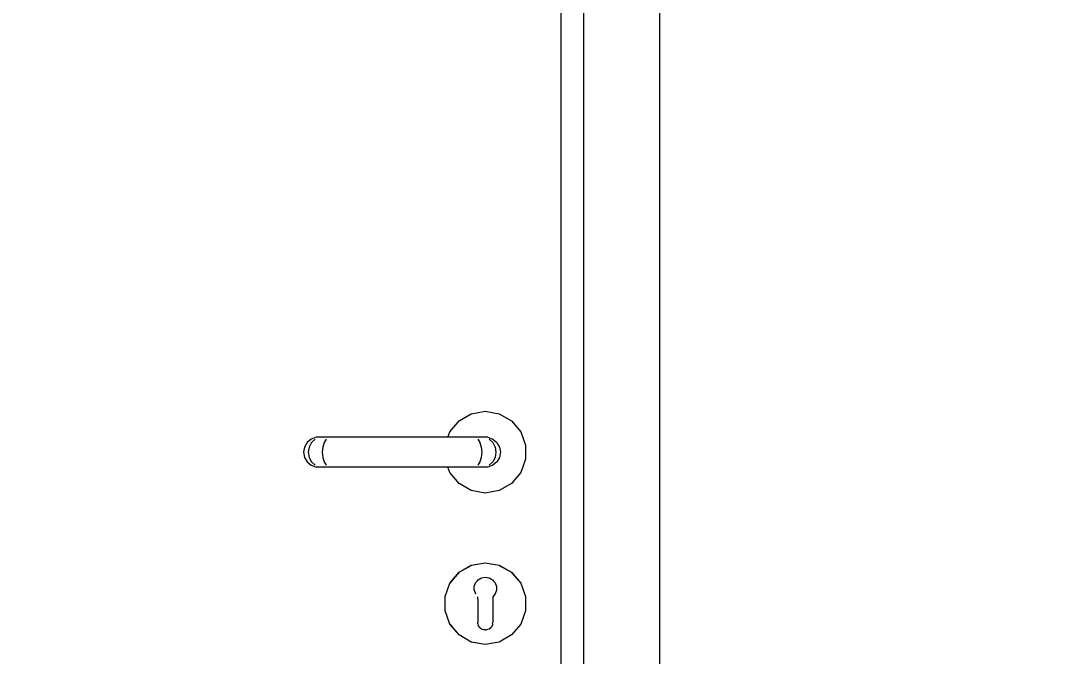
# Model space of a CAD drawing. Header units: millimetres. Extents: x -310 to 171125, y -3027 to 55843.
# Drawn here: x 132600 to 133277, y 47861 to 48281 of the extents above; entities that cross this region are included whole.
import ezdxf

# ---------------------------------------------------------------- set-up
doc = ezdxf.new("R2010")
doc.units = ezdxf.units.MM
doc.header["$MEASUREMENT"] = 0
doc.set_wipeout_variables(frame=1)
doc.linetypes.add('Wipeout_Contour', pattern=[1000, 0, -1000])
doc.layers.add('Dimensioning - General', color=7, linetype='Continuous')
doc.layers.add('Structural - Bearing', color=7, linetype='Continuous')
for name, color, linetype, lineweight, true_color in [('Dimensioning - General_Pen_No__61', 7, 'Continuous', 20, 0x6a6a6a), ('Dimensioning - General_Pen_No__88', 7, 'Continuous', 20, 0xfd4435), ('Structural - Bearing_Pen_No__82', 7, 'Continuous', 20, 0xaaaaaa)]:
    doc.layers.add(name, color=color, linetype=linetype, lineweight=lineweight, true_color=true_color)
doc.layers.get('0').off()
doc.styles.add('GENERATED_STYLE_6', font='calibril.ttf')
doc.dimstyles.new('GENERATED_STYLE__1', dxfattribs={"dimtxt": 195.999997, "dimasz": 106.4, "dimexe": 0.18, "dimexo": 0.0625, "dimgap": 0.09, "dimtad": 1, "dimdec": 0, "dimlfac": 0.1, "dimzin": 0, "dimdsep": 46, "dimtxsty": 'GENERATED_STYLE_6', "dimblk": 'ARROWHEAD_2', "dimblk1": 'ARROWHEAD_2', "dimblk2": 'ARROWHEAD_2', "dimcen": 0.09, "dimse1": 1, "dimse2": 1, "dimclrd": 256, "dimclre": 256, "dimclrt": 256, "dimadec": 0, "dimazin": 0, "dimtfac": 1, "dimtdec": 4, "dimtmove": 0, "dimatfit": 3, "dimfxl": 1, "dimtolj": 1, "dimtzin": 0, "dimarcsym": 0})

# ---------------------------------------------------------------- blocks, each defined once
blk = doc.blocks.new('*D105')
at = {"layer": 'Dimensioning - General_Pen_No__61', "color": 251, "linetype": 'Continuous', "lineweight": 20, "true_color": 0x6a6a6a, "transparency": 16777216}
for p, q in [((134582.88, 49636.02), (134722.88, 49555.19)), ((134757.88, 49595.6), (134547.88, 49595.6)), ((134652.88, 46895.6), (134652.88, 49595.6)), ((134582.88, 46936.02), (134722.88, 46855.19)), ((134757.88, 46895.6), (134547.88, 46895.6))]:
    blk.add_line(p, q, dxfattribs=at)
at = {"layer": 'Dimensioning - General_Pen_No__88', "color": 20, "lineweight": 20, "true_color": 0xfd4435, "transparency": 16777216, "char_height": 196, "attachment_point": 7, "rotation": 90, "style": 'GENERATED_STYLE_6'}
for s, insert in [('\\A1;{\\pql;\\fCalibri Light|b0|i0|c0|p34;20}', (134613.68, 49237.36)), ('\\A1;{\\pql;\\fCalibri Light|b0|i0|c0|p34;270}', (134613.68, 48007.27))]:
    blk.add_mtext(s, dxfattribs=dict(at, insert=insert))
blk = doc.blocks.new('ARROWHEAD_2')
at = {"color": 0, "linetype": 'Continuous', "lineweight": 0}
for p, q in [((-0.3781, -0.655), (0.3781, 0.655)), ((0, 0), (-1, 0))]:
    blk.add_line(p, q, dxfattribs=at)
blk = doc.blocks.new('*D148')
at = {"layer": 'Dimensioning - General_Pen_No__61', "color": 251, "linetype": 'Continuous', "lineweight": 20, "true_color": 0x6a6a6a, "transparency": 16777216}
for p, q in [((135132.88, 49636.02), (135272.88, 49555.19)), ((135307.88, 49595.6), (135097.88, 49595.6)), ((135202.88, 46895.6), (135202.88, 49595.6)), ((135132.88, 46936.02), (135272.88, 46855.19)), ((135307.88, 46895.6), (135097.88, 46895.6))]:
    blk.add_line(p, q, dxfattribs=at)
at = {"layer": 'Dimensioning - General_Pen_No__88', "color": 20, "lineweight": 20, "true_color": 0xfd4435, "transparency": 16777216, "char_height": 196, "attachment_point": 7, "rotation": 90, "style": 'GENERATED_STYLE_6'}
for s, insert in [('\\A1;{\\pql;\\fCalibri Light|b0|i0|c0|p34;20}', (135163.68, 49237.36)), ('\\A1;{\\pql;\\fCalibri Light|b0|i0|c0|p34;270}', (135163.68, 48007.27))]:
    blk.add_mtext(s, dxfattribs=dict(at, insert=insert))
blk = doc.blocks.new('*D166')
at = {"layer": 'Dimensioning - General_Pen_No__61', "color": 251, "linetype": 'Continuous', "lineweight": 20, "true_color": 0x6a6a6a, "transparency": 16777216}
for p, q in [((135682.88, 49836.02), (135822.88, 49755.19)), ((135857.88, 49795.6), (135647.88, 49795.6)), ((135752.88, 46895.6), (135752.88, 49795.6)), ((135682.88, 46936.02), (135822.88, 46855.19)), ((135857.88, 46895.6), (135647.88, 46895.6))]:
    blk.add_line(p, q, dxfattribs=at)
at = {"layer": 'Dimensioning - General_Pen_No__88', "color": 20, "lineweight": 20, "true_color": 0xfd4435, "transparency": 16777216, "insert": (135713.68, 48107.27), "char_height": 196, "attachment_point": 7, "rotation": 90, "style": 'GENERATED_STYLE_6'}
blk.add_mtext('\\A1;{\\pql;\\fCalibri Light|b0|i0|c0|p34;290}', dxfattribs=at)

msp = doc.modelspace()

# ---------------------------------------------------------------- wipeouts: each hides what was drawn before it
at = {"color": 254, "linetype": 'Wipeout_Contour', "lineweight": 0, "ltscale": 565659.96307}
msp.add_wipeout([(133022.21, 46995.6), (133022.21, 49132.6), (132972.21, 49082.6), (132972.21, 46995.6)], dxfattribs=at).dxf.layer = 'Structural - Bearing'
at = {"color": 254, "linetype": 'Wipeout_Contour', "lineweight": 0, "ltscale": 3815368.580860536}
msp.add_wipeout([(132882.5, 48005.45), (132908.94, 48005.45), (132912.21, 48004.26), (132914.87, 48002.03), (132916.6, 47999.02), (132917.21, 47995.6), (132916.6, 47992.18), (132914.87, 47989.18), (132912.21, 47986.94), (132908.94, 47985.76), (132882.5, 47985.76), (132883.83, 47982.1), (132889.85, 47974.92), (132897.97, 47970.23), (132907.21, 47968.6), (132916.44, 47970.23), (132924.56, 47974.92), (132930.59, 47982.1), (132933.8, 47990.92), (132933.8, 48000.29), (132930.59, 48009.1), (132924.56, 48016.29), (132916.44, 48020.98), (132907.21, 48022.6), (132897.97, 48020.98), (132889.85, 48016.29), (132883.83, 48009.1)], dxfattribs=at).dxf.layer = 'Structural - Bearing'
at = {"color": 254, "linetype": 'Wipeout_Contour', "lineweight": 0, "ltscale": 988893.749983}
msp.add_wipeout([(132900.79, 47909.39), (132901.78, 47910.53), (132898.01, 47920.88), (132889.92, 47916.21), (132899.84, 47904.39), (132899.82, 47904.44), (132899.88, 47907)], dxfattribs=at).dxf.layer = 'Structural - Bearing'

# ---------------------------------------------------------------- next in the draw order: linework, layer by layer
at = {"layer": 'Structural - Bearing_Pen_No__82', "color": 253, "linetype": 'Continuous', "lineweight": 20, "true_color": 0xaaaaaa}
for p, q in [((133022.21, 49132.6), (133022.21, 46995.6)), ((132889.85, 48016.29), (132897.97, 48020.98)), ((132897.97, 48020.98), (132907.21, 48022.6)), ((132907.21, 48022.6), (132916.44, 48020.98)), ((132916.44, 48020.98), (132924.56, 48016.29)), ((132883.83, 48009.1), (132889.85, 48016.29)), ((132924.56, 48016.29), (132930.59, 48009.1)), ((132930.59, 48009.1), (132933.8, 48000.29)), ((132933.8, 48000.29), (132933.8, 47990.92)), ((132933.8, 47990.92), (132930.59, 47982.1)), ((132889.85, 47974.92), (132883.83, 47982.1)), ((132930.59, 47982.1), (132924.56, 47974.92)), ((132897.97, 47970.23), (132889.85, 47974.92)), ((132924.56, 47974.92), (132916.44, 47970.23)), ((132907.21, 47968.6), (132897.97, 47970.23)), ((132916.44, 47970.23), (132907.21, 47968.6))]:
    msp.add_line(p, q, dxfattribs=at)

# ---------------------------------------------------------------- next in the draw order: wipeouts: each hides what was drawn before it
at = {"color": 254, "linetype": 'Wipeout_Contour', "lineweight": 0, "ltscale": 565501.69404}
msp.add_wipeout([(132957.21, 49055.6), (132957.21, 46995.6), (132972.21, 46995.6), (132972.21, 49055.6)], dxfattribs=at).dxf.layer = 'Structural - Bearing'
at = {"color": 254, "linetype": 'Wipeout_Contour', "lineweight": 0, "ltscale": 565252.204385}
msp.add_wipeout([(132908.94, 48005.45), (132906.76, 48005.45), (132909.68, 48004.26), (132912.21, 48004.26)], dxfattribs=at).dxf.layer = 'Structural - Bearing'
at = {"color": 254, "linetype": 'Wipeout_Contour', "lineweight": 0, "ltscale": 565259.84977}
msp.add_wipeout([(132914.16, 47995.6), (132913.62, 47992.18), (132916.6, 47992.18), (132917.21, 47995.6)], dxfattribs=at).dxf.layer = 'Structural - Bearing'
at = {"color": 254, "linetype": 'Wipeout_Contour', "lineweight": 0, "ltscale": 847600.544423}
msp.add_wipeout([(132900.63, 47902.02), (132899.84, 47904.39), (132889.92, 47916.21), (132883.91, 47909.05), (132902.21, 47898.49), (132902.21, 47900)], dxfattribs=at).dxf.layer = 'Structural - Bearing'

# ---------------------------------------------------------------- next in the draw order: linework, layer by layer
at = {"layer": 'Structural - Bearing_Pen_No__82', "color": 253, "linetype": 'Continuous', "lineweight": 20, "true_color": 0xaaaaaa}
for p, q in [((132972.21, 46995.6), (132972.21, 49082.6)), ((132957.21, 46995.6), (132957.21, 49067.6))]:
    msp.add_line(p, q, dxfattribs=at)

# ---------------------------------------------------------------- next in the draw order: wipeouts: each hides what was drawn before it
at = {"color": 254, "linetype": 'Wipeout_Contour', "lineweight": 0, "ltscale": 565260.43954}
msp.add_wipeout([(132909.68, 48004.26), (132912.07, 48002.03), (132914.87, 48002.03), (132912.21, 48004.26)], dxfattribs=at).dxf.layer = 'Structural - Bearing'
at = {"color": 254, "linetype": 'Wipeout_Contour', "lineweight": 0, "ltscale": 565251.331189}
msp.add_wipeout([(132913.62, 47992.18), (132912.07, 47989.18), (132914.87, 47989.18), (132916.6, 47992.18)], dxfattribs=at).dxf.layer = 'Structural - Bearing'
at = {"color": 254, "linetype": 'Wipeout_Contour', "lineweight": 0, "ltscale": 847661.738008}
msp.add_wipeout([(132904.69, 47912.59), (132907.21, 47913.03), (132907.21, 47922.5), (132898.01, 47920.88), (132901.78, 47910.53), (132902.46, 47911.33)], dxfattribs=at).dxf.layer = 'Structural - Bearing'

# ---------------------------------------------------------------- next in the draw order: wipeouts: each hides what was drawn before it
at = {"color": 254, "linetype": 'Wipeout_Contour', "lineweight": 0, "ltscale": 565264.710288}
msp.add_wipeout([(132912.07, 48002.03), (132913.62, 47999.02), (132916.6, 47999.02), (132914.87, 48002.03)], dxfattribs=at).dxf.layer = 'Structural - Bearing'
at = {"color": 254, "linetype": 'Wipeout_Contour', "lineweight": 0, "ltscale": 565239.941297}
msp.add_wipeout([(132912.07, 47989.18), (132909.68, 47986.94), (132912.21, 47986.94), (132914.87, 47989.18)], dxfattribs=at).dxf.layer = 'Structural - Bearing'
at = {"color": 254, "linetype": 'Wipeout_Contour', "lineweight": 0, "ltscale": 565076.837444}
msp.add_wipeout([(132889.85, 47916.29), (132889.92, 47916.21), (132898.01, 47920.88), (132897.97, 47920.98)], dxfattribs=at).dxf.layer = 'Structural - Bearing'
at = {"color": 254, "linetype": 'Wipeout_Contour', "lineweight": 0, "ltscale": 847704.107368}
msp.add_wipeout([(132911.95, 47911.33), (132912.64, 47910.53), (132916.41, 47920.88), (132907.21, 47922.5), (132907.21, 47913.03), (132909.73, 47912.59)], dxfattribs=at).dxf.layer = 'Structural - Bearing'

# ---------------------------------------------------------------- next in the draw order: wipeouts: each hides what was drawn before it
at = {"color": 254, "linetype": 'Wipeout_Contour', "lineweight": 0, "ltscale": 565235.110218}
msp.add_wipeout([(132900.61, 48005.45), (132902.3, 48004.26), (132909.68, 48004.26), (132906.76, 48005.45)], dxfattribs=at).dxf.layer = 'Structural - Bearing'
at = {"color": 254, "linetype": 'Wipeout_Contour', "lineweight": 0, "ltscale": 565264.496249}
msp.add_wipeout([(132913.62, 47999.02), (132914.16, 47995.6), (132917.21, 47995.6), (132916.6, 47999.02)], dxfattribs=at).dxf.layer = 'Structural - Bearing'
at = {"color": 254, "linetype": 'Wipeout_Contour', "lineweight": 0, "ltscale": 565227.059112}
msp.add_wipeout([(132912.21, 47986.94), (132909.68, 47986.94), (132906.76, 47985.76), (132908.94, 47985.76)], dxfattribs=at).dxf.layer = 'Structural - Bearing'
at = {"color": 254, "linetype": 'Wipeout_Contour', "lineweight": 0, "ltscale": 565113.707082}
msp.add_wipeout([(132897.97, 47920.98), (132898.01, 47920.88), (132907.21, 47922.5), (132907.21, 47922.6)], dxfattribs=at).dxf.layer = 'Structural - Bearing'
at = {"color": 254, "linetype": 'Wipeout_Contour', "lineweight": 0, "ltscale": 989010.47829}
msp.add_wipeout([(132914.6, 47904.44), (132914.58, 47904.39), (132924.5, 47916.21), (132916.41, 47920.88), (132912.64, 47910.53), (132913.62, 47909.39), (132914.54, 47907)], dxfattribs=at).dxf.layer = 'Structural - Bearing'
at = {"color": 254, "linetype": 'Wipeout_Contour', "lineweight": 0, "ltscale": 565042.229388}
msp.add_wipeout([(132883.83, 47909.1), (132883.91, 47909.05), (132889.92, 47916.21), (132889.85, 47916.29)], dxfattribs=at).dxf.layer = 'Structural - Bearing'

# ---------------------------------------------------------------- next in the draw order: wipeouts: each hides what was drawn before it
at = {"color": 254, "linetype": 'Wipeout_Contour', "lineweight": 0, "ltscale": 565240.634893}
msp.add_wipeout([(132902.3, 48004.26), (132903.67, 48002.03), (132912.07, 48002.03), (132909.68, 48004.26)], dxfattribs=at).dxf.layer = 'Structural - Bearing'
at = {"color": 254, "linetype": 'Wipeout_Contour', "lineweight": 0, "ltscale": 565236.947257}
msp.add_wipeout([(132914.16, 47995.6), (132904.88, 47995.6), (132904.57, 47992.18), (132913.62, 47992.18)], dxfattribs=at).dxf.layer = 'Structural - Bearing'
at = {"color": 254, "linetype": 'Wipeout_Contour', "lineweight": 0, "ltscale": 565148.398163}
msp.add_wipeout([(132907.21, 47922.6), (132907.21, 47922.5), (132916.41, 47920.88), (132916.44, 47920.98)], dxfattribs=at).dxf.layer = 'Structural - Bearing'
at = {"color": 254, "linetype": 'Wipeout_Contour', "lineweight": 0, "ltscale": 847724.064501}
msp.add_wipeout([(132913.79, 47902.02), (132912.21, 47900), (132912.21, 47898.49), (132930.5, 47909.05), (132924.5, 47916.21), (132914.58, 47904.39)], dxfattribs=at).dxf.layer = 'Structural - Bearing'
at = {"color": 254, "linetype": 'Wipeout_Contour', "lineweight": 0, "ltscale": 565046.454216}
msp.add_wipeout([(132902.21, 47898.49), (132883.91, 47909.05), (132880.72, 47900.28), (132902.21, 47896.49)], dxfattribs=at).dxf.layer = 'Structural - Bearing'

# ---------------------------------------------------------------- next in the draw order: linework, layer by layer
at = {"layer": 'Structural - Bearing_Pen_No__82', "color": 253, "linetype": 'Continuous', "lineweight": 20, "true_color": 0xaaaaaa}
msp.add_line((132897.97, 47920.98), (132907.21, 47922.6), dxfattribs=at)

# ---------------------------------------------------------------- next in the draw order: wipeouts: each hides what was drawn before it
at = {"color": 254, "linetype": 'Wipeout_Contour', "lineweight": 0, "ltscale": 565242.888505}
msp.add_wipeout([(132912.07, 48002.03), (132903.67, 48002.03), (132904.57, 47999.02), (132913.62, 47999.02)], dxfattribs=at).dxf.layer = 'Structural - Bearing'
at = {"color": 254, "linetype": 'Wipeout_Contour', "lineweight": 0, "ltscale": 565229.508895}
msp.add_wipeout([(132913.62, 47992.18), (132904.57, 47992.18), (132903.67, 47989.18), (132912.07, 47989.18)], dxfattribs=at).dxf.layer = 'Structural - Bearing'
at = {"color": 254, "linetype": 'Wipeout_Contour', "lineweight": 0, "ltscale": 565176.714047}
msp.add_wipeout([(132916.44, 47920.98), (132916.41, 47920.88), (132924.5, 47916.21), (132924.56, 47916.29)], dxfattribs=at).dxf.layer = 'Structural - Bearing'
at = {"color": 254, "linetype": 'Wipeout_Contour', "lineweight": 0, "ltscale": 565036.348199}
msp.add_wipeout([(132902.21, 47896.49), (132880.72, 47900.28), (132880.72, 47890.93), (132902.21, 47894.72)], dxfattribs=at).dxf.layer = 'Structural - Bearing'

# ---------------------------------------------------------------- next in the draw order: linework, layer by layer
at = {"layer": 'Structural - Bearing_Pen_No__82', "color": 253, "linetype": 'Continuous', "lineweight": 20, "true_color": 0xaaaaaa}
for p, q in [((132908.94, 48005.45), (132912.21, 48004.26)), ((132907.21, 47922.6), (132916.44, 47920.98))]:
    msp.add_line(p, q, dxfattribs=at)

# ---------------------------------------------------------------- next in the draw order: wipeouts: each hides what was drawn before it
at = {"color": 254, "linetype": 'Wipeout_Contour', "lineweight": 0, "ltscale": 565205.820234}
msp.add_wipeout([(132900.61, 48005.45), (132892.44, 48005.45), (132892.87, 48004.26), (132902.3, 48004.26)], dxfattribs=at).dxf.layer = 'Structural - Bearing'
at = {"color": 254, "linetype": 'Wipeout_Contour', "lineweight": 0, "ltscale": 565241.593923}
msp.add_wipeout([(132913.62, 47999.02), (132904.57, 47999.02), (132904.88, 47995.6), (132914.16, 47995.6)], dxfattribs=at).dxf.layer = 'Structural - Bearing'
at = {"color": 254, "linetype": 'Wipeout_Contour', "lineweight": 0, "ltscale": 565220.135937}
msp.add_wipeout([(132903.67, 47989.18), (132902.3, 47986.94), (132909.68, 47986.94), (132912.07, 47989.18)], dxfattribs=at).dxf.layer = 'Structural - Bearing'
at = {"color": 254, "linetype": 'Wipeout_Contour', "lineweight": 0, "ltscale": 565014.057893}
msp.add_wipeout([(132880.62, 47900.29), (132880.72, 47900.28), (132883.91, 47909.05), (132883.83, 47909.1)], dxfattribs=at).dxf.layer = 'Structural - Bearing'
at = {"color": 254, "linetype": 'Wipeout_Contour', "lineweight": 0, "ltscale": 565031.97537}
msp.add_wipeout([(132902.21, 47894.72), (132880.72, 47890.93), (132883.91, 47882.15), (132902.21, 47892.72)], dxfattribs=at).dxf.layer = 'Structural - Bearing'

# ---------------------------------------------------------------- next in the draw order: linework, layer by layer
at = {"layer": 'Structural - Bearing_Pen_No__82', "color": 253, "linetype": 'Continuous', "lineweight": 20, "true_color": 0xaaaaaa}
for p, q in [((132909.68, 48004.26), (132912.07, 48002.03)), ((132912.07, 48002.03), (132913.62, 47999.02)), ((132912.21, 48004.26), (132914.87, 48002.03)), ((132914.87, 48002.03), (132916.6, 47999.02)), ((132913.62, 47999.02), (132914.16, 47995.6)), ((132914.16, 47995.6), (132913.62, 47992.18)), ((132916.6, 47999.02), (132917.21, 47995.6)), ((132917.21, 47995.6), (132916.6, 47992.18)), ((132916.6, 47992.18), (132914.87, 47989.18)), ((132883.83, 47909.1), (132889.85, 47916.29))]:
    msp.add_line(p, q, dxfattribs=at)

# ---------------------------------------------------------------- next in the draw order: wipeouts: each hides what was drawn before it
at = {"color": 254, "linetype": 'Wipeout_Contour', "lineweight": 0, "ltscale": 565207.083192}
msp.add_wipeout([(132902.3, 48004.26), (132892.87, 48004.26), (132893.22, 48002.03), (132903.67, 48002.03)], dxfattribs=at).dxf.layer = 'Structural - Bearing'
at = {"color": 254, "linetype": 'Wipeout_Contour', "lineweight": 0, "ltscale": 565198.552617}
msp.add_wipeout([(132904.88, 47995.6), (132893.52, 47995.6), (132893.45, 47992.18), (132904.57, 47992.18)], dxfattribs=at).dxf.layer = 'Structural - Bearing'
at = {"color": 254, "linetype": 'Wipeout_Contour', "lineweight": 0, "ltscale": 565209.964187}
msp.add_wipeout([(132902.3, 47986.94), (132900.61, 47985.76), (132906.76, 47985.76), (132909.68, 47986.94)], dxfattribs=at).dxf.layer = 'Structural - Bearing'
at = {"color": 254, "linetype": 'Wipeout_Contour', "lineweight": 0, "ltscale": 565033.234153}
msp.add_wipeout([(132902.21, 47892.72), (132883.91, 47882.15), (132889.92, 47875), (132902.21, 47889.65)], dxfattribs=at).dxf.layer = 'Structural - Bearing'

# ---------------------------------------------------------------- next in the draw order: linework, layer by layer
at = {"layer": 'Structural - Bearing_Pen_No__82', "color": 253, "linetype": 'Continuous', "lineweight": 20, "true_color": 0xaaaaaa}
for p, q in [((132906.76, 48005.45), (132900.61, 48005.45)), ((132908.94, 48005.45), (132906.76, 48005.45)), ((132912.21, 47986.94), (132908.94, 47985.76)), ((132912.07, 47989.18), (132909.68, 47986.94)), ((132913.62, 47992.18), (132912.07, 47989.18)), ((132914.87, 47989.18), (132912.21, 47986.94))]:
    msp.add_line(p, q, dxfattribs=at)

# ---------------------------------------------------------------- next in the draw order: wipeouts: each hides what was drawn before it
at = {"color": 254, "linetype": 'Wipeout_Contour', "lineweight": 0, "ltscale": 565206.174238}
msp.add_wipeout([(132903.67, 48002.03), (132893.22, 48002.03), (132893.45, 47999.02), (132904.57, 47999.02)], dxfattribs=at).dxf.layer = 'Structural - Bearing'
at = {"color": 254, "linetype": 'Wipeout_Contour', "lineweight": 0, "ltscale": 565192.793768}
msp.add_wipeout([(132904.57, 47992.18), (132893.45, 47992.18), (132893.22, 47989.18), (132903.67, 47989.18)], dxfattribs=at).dxf.layer = 'Structural - Bearing'
at = {"color": 254, "linetype": 'Wipeout_Contour', "lineweight": 0, "ltscale": 564995.726534}
msp.add_wipeout([(132880.62, 47890.92), (132880.72, 47890.93), (132880.72, 47900.28), (132880.62, 47900.29)], dxfattribs=at).dxf.layer = 'Structural - Bearing'
at = {"color": 254, "linetype": 'Wipeout_Contour', "lineweight": 0, "ltscale": 706303.220018}
msp.add_wipeout([(132889.92, 47875), (132898.01, 47870.33), (132902.35, 47882.27), (132902.21, 47883.1), (132902.21, 47889.65)], dxfattribs=at).dxf.layer = 'Structural - Bearing'

# ---------------------------------------------------------------- next in the draw order: linework, layer by layer
at = {"layer": 'Structural - Bearing_Pen_No__82', "color": 253, "linetype": 'Continuous', "lineweight": 20, "true_color": 0xaaaaaa}
msp.add_line((132880.62, 47900.29), (132883.83, 47909.1), dxfattribs=at)

# ---------------------------------------------------------------- next in the draw order: wipeouts: each hides what was drawn before it
at = {"color": 254, "linetype": 'Wipeout_Contour', "lineweight": 0, "ltscale": 565037.000763}
msp.add_wipeout([(132892.44, 48005.45), (132811.98, 48005.45), (132811.55, 48004.26), (132892.87, 48004.26)], dxfattribs=at).dxf.layer = 'Structural - Bearing'
at = {"color": 254, "linetype": 'Wipeout_Contour', "lineweight": 0, "ltscale": 565203.199594}
msp.add_wipeout([(132904.57, 47999.02), (132893.45, 47999.02), (132893.52, 47995.6), (132904.88, 47995.6)], dxfattribs=at).dxf.layer = 'Structural - Bearing'
at = {"color": 254, "linetype": 'Wipeout_Contour', "lineweight": 0, "ltscale": 565186.583029}
msp.add_wipeout([(132903.67, 47989.18), (132893.22, 47989.18), (132892.87, 47986.94), (132902.3, 47986.94)], dxfattribs=at).dxf.layer = 'Structural - Bearing'
at = {"color": 254, "linetype": 'Wipeout_Contour', "lineweight": 0, "ltscale": 564989.436571}
msp.add_wipeout([(132883.83, 47882.1), (132883.91, 47882.15), (132880.72, 47890.93), (132880.62, 47890.92)], dxfattribs=at).dxf.layer = 'Structural - Bearing'

# ---------------------------------------------------------------- next in the draw order: linework, layer by layer
at = {"layer": 'Structural - Bearing_Pen_No__82', "color": 253, "linetype": 'Continuous', "lineweight": 20, "true_color": 0xaaaaaa}
for p, q in [((132902.3, 48004.26), (132903.67, 48002.03)), ((132903.67, 48002.03), (132904.57, 47999.02)), ((132904.57, 47999.02), (132904.88, 47995.6)), ((132904.88, 47995.6), (132904.57, 47992.18)), ((132908.94, 47985.76), (132906.76, 47985.76)), ((132880.62, 47890.92), (132880.62, 47900.29))]:
    msp.add_line(p, q, dxfattribs=at)

# ---------------------------------------------------------------- next in the draw order: wipeouts: each hides what was drawn before it
at = {"color": 254, "linetype": 'Wipeout_Contour', "lineweight": 0, "ltscale": 565034.676249}
msp.add_wipeout([(132892.87, 48004.26), (132811.55, 48004.26), (132811.2, 48002.03), (132893.22, 48002.03)], dxfattribs=at).dxf.layer = 'Structural - Bearing'
at = {"color": 254, "linetype": 'Wipeout_Contour', "lineweight": 0, "ltscale": 565022.09823}
msp.add_wipeout([(132893.52, 47995.6), (132810.89, 47995.6), (132810.97, 47992.18), (132893.45, 47992.18)], dxfattribs=at).dxf.layer = 'Structural - Bearing'
at = {"color": 254, "linetype": 'Wipeout_Contour', "lineweight": 0, "ltscale": 565180.672906}
msp.add_wipeout([(132902.3, 47986.94), (132892.87, 47986.94), (132892.44, 47985.76), (132900.61, 47985.76)], dxfattribs=at).dxf.layer = 'Structural - Bearing'
at = {"color": 254, "linetype": 'Wipeout_Contour', "lineweight": 0, "ltscale": 564995.955601}
msp.add_wipeout([(132889.85, 47874.92), (132889.92, 47875), (132883.91, 47882.15), (132883.83, 47882.1)], dxfattribs=at).dxf.layer = 'Structural - Bearing'

# ---------------------------------------------------------------- next in the draw order: linework, layer by layer
at = {"layer": 'Structural - Bearing_Pen_No__82', "color": 253, "linetype": 'Continuous', "lineweight": 20, "true_color": 0xaaaaaa}
for p, q in [((132882.5, 48005.45), (132883.83, 48009.1)), ((132900.61, 48005.45), (132892.44, 48005.45)), ((132903.67, 47989.18), (132902.3, 47986.94)), ((132904.57, 47992.18), (132903.67, 47989.18)), ((132906.76, 47985.76), (132900.61, 47985.76)), ((132883.83, 47882.1), (132880.62, 47890.92))]:
    msp.add_line(p, q, dxfattribs=at)

# ---------------------------------------------------------------- next in the draw order: wipeouts: each hides what was drawn before it
at = {"color": 254, "linetype": 'Wipeout_Contour', "lineweight": 0, "ltscale": 565031.114987}
msp.add_wipeout([(132893.22, 48002.03), (132811.2, 48002.03), (132810.97, 47999.02), (132893.45, 47999.02)], dxfattribs=at).dxf.layer = 'Structural - Bearing'
at = {"color": 254, "linetype": 'Wipeout_Contour', "lineweight": 0, "ltscale": 565017.730378}
msp.add_wipeout([(132893.45, 47992.18), (132810.97, 47992.18), (132811.2, 47989.18), (132893.22, 47989.18)], dxfattribs=at).dxf.layer = 'Structural - Bearing'
at = {"color": 254, "linetype": 'Wipeout_Contour', "lineweight": 0, "ltscale": 565014.494893}
msp.add_wipeout([(132897.97, 47870.23), (132898.01, 47870.33), (132889.92, 47875), (132889.85, 47874.92)], dxfattribs=at).dxf.layer = 'Structural - Bearing'

# ---------------------------------------------------------------- next in the draw order: linework, layer by layer
at = {"layer": 'Structural - Bearing_Pen_No__82', "color": 253, "linetype": 'Continuous', "lineweight": 20, "true_color": 0xaaaaaa}
msp.add_line((132889.85, 47874.92), (132883.83, 47882.1), dxfattribs=at)

# ---------------------------------------------------------------- next in the draw order: wipeouts: each hides what was drawn before it
at = {"color": 254, "linetype": 'Wipeout_Contour', "lineweight": 0, "ltscale": 564868.18292}
msp.add_wipeout([(132811.98, 48005.45), (132803.81, 48005.45), (132802.12, 48004.26), (132811.55, 48004.26)], dxfattribs=at).dxf.layer = 'Structural - Bearing'
at = {"color": 254, "linetype": 'Wipeout_Contour', "lineweight": 0, "ltscale": 565026.746656}
msp.add_wipeout([(132893.45, 47999.02), (132810.97, 47999.02), (132810.89, 47995.6), (132893.52, 47995.6)], dxfattribs=at).dxf.layer = 'Structural - Bearing'
at = {"color": 254, "linetype": 'Wipeout_Contour', "lineweight": 0, "ltscale": 565014.169837}
msp.add_wipeout([(132893.22, 47989.18), (132811.2, 47989.18), (132811.55, 47986.94), (132892.87, 47986.94)], dxfattribs=at).dxf.layer = 'Structural - Bearing'
at = {"color": 254, "linetype": 'Wipeout_Contour', "lineweight": 0, "ltscale": 1130116.155093498}
msp.add_wipeout([(132906.34, 47878.18), (132904.71, 47878.77), (132903.38, 47879.89), (132902.51, 47881.39), (132902.35, 47882.27), (132898.01, 47870.33), (132907.21, 47868.7), (132907.21, 47878.18)], dxfattribs=at).dxf.layer = 'Structural - Bearing'

# ---------------------------------------------------------------- next in the draw order: wipeouts: each hides what was drawn before it
at = {"color": 254, "linetype": 'Wipeout_Contour', "lineweight": 0, "ltscale": 564862.271129}
msp.add_wipeout([(132811.55, 48004.26), (132802.12, 48004.26), (132800.74, 48002.03), (132811.2, 48002.03)], dxfattribs=at).dxf.layer = 'Structural - Bearing'
at = {"color": 254, "linetype": 'Wipeout_Contour', "lineweight": 0, "ltscale": 564845.645891}
msp.add_wipeout([(132810.89, 47995.6), (132799.53, 47995.6), (132799.84, 47992.18), (132810.97, 47992.18)], dxfattribs=at).dxf.layer = 'Structural - Bearing'
at = {"color": 254, "linetype": 'Wipeout_Contour', "lineweight": 0, "ltscale": 565011.845925}
msp.add_wipeout([(132892.87, 47986.94), (132811.55, 47986.94), (132811.98, 47985.76), (132892.44, 47985.76)], dxfattribs=at).dxf.layer = 'Structural - Bearing'
at = {"color": 254, "linetype": 'Wipeout_Contour', "lineweight": 0, "ltscale": 565042.817276}
msp.add_wipeout([(132907.21, 47868.6), (132907.21, 47868.7), (132898.01, 47870.33), (132897.97, 47870.23)], dxfattribs=at).dxf.layer = 'Structural - Bearing'

# ---------------------------------------------------------------- next in the draw order: linework, layer by layer
at = {"layer": 'Structural - Bearing_Pen_No__82', "color": 253, "linetype": 'Continuous', "lineweight": 20, "true_color": 0xaaaaaa}
for p, q in [((132892.44, 48005.45), (132811.98, 48005.45)), ((132883.83, 47982.1), (132882.5, 47985.76)), ((132900.61, 47985.76), (132892.44, 47985.76))]:
    msp.add_line(p, q, dxfattribs=at)

# ---------------------------------------------------------------- next in the draw order: wipeouts: each hides what was drawn before it
at = {"color": 254, "linetype": 'Wipeout_Contour', "lineweight": 0, "ltscale": 564856.057707}
msp.add_wipeout([(132811.2, 48002.03), (132800.74, 48002.03), (132799.84, 47999.02), (132810.97, 47999.02)], dxfattribs=at).dxf.layer = 'Structural - Bearing'
at = {"color": 254, "linetype": 'Wipeout_Contour', "lineweight": 0, "ltscale": 564842.668957}
msp.add_wipeout([(132810.97, 47992.18), (132799.84, 47992.18), (132800.74, 47989.18), (132811.2, 47989.18)], dxfattribs=at).dxf.layer = 'Structural - Bearing'
at = {"color": 254, "linetype": 'Wipeout_Contour', "lineweight": 0, "ltscale": 1130167.203354028}
msp.add_wipeout([(132911.91, 47881.39), (132911.04, 47879.89), (132909.71, 47878.77), (132908.08, 47878.18), (132907.21, 47878.18), (132907.21, 47868.7), (132916.41, 47870.33), (132912.06, 47882.27)], dxfattribs=at).dxf.layer = 'Structural - Bearing'

# ---------------------------------------------------------------- next in the draw order: wipeouts: each hides what was drawn before it
at = {"color": 254, "linetype": 'Wipeout_Contour', "lineweight": 0, "ltscale": 564838.895407}
msp.add_wipeout([(132797.66, 48005.45), (132794.73, 48004.26), (132802.12, 48004.26), (132803.81, 48005.45)], dxfattribs=at).dxf.layer = 'Structural - Bearing'
at = {"color": 254, "linetype": 'Wipeout_Contour', "lineweight": 0, "ltscale": 564850.295766}
msp.add_wipeout([(132810.97, 47999.02), (132799.84, 47999.02), (132799.53, 47995.6), (132810.89, 47995.6)], dxfattribs=at).dxf.layer = 'Structural - Bearing'
at = {"color": 254, "linetype": 'Wipeout_Contour', "lineweight": 0, "ltscale": 564841.758467}
msp.add_wipeout([(132811.2, 47989.18), (132800.74, 47989.18), (132802.12, 47986.94), (132811.55, 47986.94)], dxfattribs=at).dxf.layer = 'Structural - Bearing'
at = {"color": 254, "linetype": 'Wipeout_Contour', "lineweight": 0, "ltscale": 565077.512582}
msp.add_wipeout([(132916.44, 47870.23), (132916.41, 47870.33), (132907.21, 47868.7), (132907.21, 47868.6)], dxfattribs=at).dxf.layer = 'Structural - Bearing'

# ---------------------------------------------------------------- next in the draw order: linework, layer by layer
at = {"layer": 'Structural - Bearing_Pen_No__82', "color": 253, "linetype": 'Continuous', "lineweight": 20, "true_color": 0xaaaaaa}
msp.add_line((132907.21, 47868.6), (132897.97, 47870.23), dxfattribs=at)

# ---------------------------------------------------------------- next in the draw order: wipeouts: each hides what was drawn before it
at = {"color": 254, "linetype": 'Wipeout_Contour', "lineweight": 0, "ltscale": 564828.722343}
msp.add_wipeout([(132794.73, 48004.26), (132792.35, 48002.03), (132800.74, 48002.03), (132802.12, 48004.26)], dxfattribs=at).dxf.layer = 'Structural - Bearing'
at = {"color": 254, "linetype": 'Wipeout_Contour', "lineweight": 0, "ltscale": 564807.254695}
msp.add_wipeout([(132799.53, 47995.6), (132790.25, 47995.6), (132790.79, 47992.18), (132799.84, 47992.18)], dxfattribs=at).dxf.layer = 'Structural - Bearing'
at = {"color": 254, "linetype": 'Wipeout_Contour', "lineweight": 0, "ltscale": 564843.020571}
msp.add_wipeout([(132811.55, 47986.94), (132802.12, 47986.94), (132803.81, 47985.76), (132811.98, 47985.76)], dxfattribs=at).dxf.layer = 'Structural - Bearing'
at = {"color": 254, "linetype": 'Wipeout_Contour', "lineweight": 0, "ltscale": 706383.13529}
msp.add_wipeout([(132916.41, 47870.33), (132924.5, 47875), (132912.21, 47889.65), (132912.21, 47883.1), (132912.06, 47882.27)], dxfattribs=at).dxf.layer = 'Structural - Bearing'

# ---------------------------------------------------------------- next in the draw order: linework, layer by layer
at = {"layer": 'Structural - Bearing_Pen_No__82', "color": 253, "linetype": 'Continuous', "lineweight": 20, "true_color": 0xaaaaaa}
for p, q in [((132811.98, 48005.45), (132803.81, 48005.45)), ((132892.44, 47985.76), (132811.98, 47985.76))]:
    msp.add_line(p, q, dxfattribs=at)

# ---------------------------------------------------------------- next in the draw order: wipeouts: each hides what was drawn before it
at = {"color": 254, "linetype": 'Wipeout_Contour', "lineweight": 0, "ltscale": 564819.346699}
msp.add_wipeout([(132800.74, 48002.03), (132792.35, 48002.03), (132790.79, 47999.02), (132799.84, 47999.02)], dxfattribs=at).dxf.layer = 'Structural - Bearing'
at = {"color": 254, "linetype": 'Wipeout_Contour', "lineweight": 0, "ltscale": 564805.957088}
msp.add_wipeout([(132799.84, 47992.18), (132790.79, 47992.18), (132792.35, 47989.18), (132800.74, 47989.18)], dxfattribs=at).dxf.layer = 'Structural - Bearing'
at = {"color": 254, "linetype": 'Wipeout_Contour', "lineweight": 0, "ltscale": 565129.037219}
msp.add_wipeout([(132912.21, 47889.65), (132924.5, 47875), (132930.5, 47882.15), (132912.21, 47892.72)], dxfattribs=at).dxf.layer = 'Structural - Bearing'

# ---------------------------------------------------------------- next in the draw order: wipeouts: each hides what was drawn before it
at = {"color": 254, "linetype": 'Wipeout_Contour', "lineweight": 0, "ltscale": 564821.802864}
msp.add_wipeout([(132797.66, 48005.45), (132795.47, 48005.45), (132792.21, 48004.26), (132794.73, 48004.26)], dxfattribs=at).dxf.layer = 'Structural - Bearing'
at = {"color": 254, "linetype": 'Wipeout_Contour', "lineweight": 0, "ltscale": 564811.904883}
msp.add_wipeout([(132799.84, 47999.02), (132790.79, 47999.02), (132790.25, 47995.6), (132799.53, 47995.6)], dxfattribs=at).dxf.layer = 'Structural - Bearing'
at = {"color": 254, "linetype": 'Wipeout_Contour', "lineweight": 0, "ltscale": 564808.208473}
msp.add_wipeout([(132792.35, 47989.18), (132794.73, 47986.94), (132802.12, 47986.94), (132800.74, 47989.18)], dxfattribs=at).dxf.layer = 'Structural - Bearing'
at = {"color": 254, "linetype": 'Wipeout_Contour', "lineweight": 0, "ltscale": 565144.750357}
msp.add_wipeout([(132912.21, 47892.72), (132930.5, 47882.15), (132933.7, 47890.93), (132912.21, 47894.72)], dxfattribs=at).dxf.layer = 'Structural - Bearing'
at = {"color": 254, "linetype": 'Wipeout_Contour', "lineweight": 0, "ltscale": 565114.38218}
msp.add_wipeout([(132924.56, 47874.92), (132924.5, 47875), (132916.41, 47870.33), (132916.44, 47870.23)], dxfattribs=at).dxf.layer = 'Structural - Bearing'

# ---------------------------------------------------------------- next in the draw order: linework, layer by layer
at = {"layer": 'Structural - Bearing_Pen_No__82', "color": 253, "linetype": 'Continuous', "lineweight": 20, "true_color": 0xaaaaaa}
for p, q in [((132800.74, 48002.03), (132799.84, 47999.02)), ((132802.12, 48004.26), (132800.74, 48002.03)), ((132799.84, 47999.02), (132799.53, 47995.6)), ((132799.53, 47995.6), (132799.84, 47992.18)), ((132916.44, 47870.23), (132907.21, 47868.6))]:
    msp.add_line(p, q, dxfattribs=at)

# ---------------------------------------------------------------- next in the draw order: wipeouts: each hides what was drawn before it
at = {"color": 254, "linetype": 'Wipeout_Contour', "lineweight": 0, "ltscale": 564808.919655}
msp.add_wipeout([(132789.55, 48002.03), (132792.35, 48002.03), (132794.73, 48004.26), (132792.21, 48004.26)], dxfattribs=at).dxf.layer = 'Structural - Bearing'
at = {"color": 254, "linetype": 'Wipeout_Contour', "lineweight": 0, "ltscale": 564784.354545}
msp.add_wipeout([(132787.21, 47995.6), (132787.81, 47992.18), (132790.79, 47992.18), (132790.25, 47995.6)], dxfattribs=at).dxf.layer = 'Structural - Bearing'
at = {"color": 254, "linetype": 'Wipeout_Contour', "lineweight": 0, "ltscale": 564813.731759}
msp.add_wipeout([(132794.73, 47986.94), (132797.66, 47985.76), (132803.81, 47985.76), (132802.12, 47986.94)], dxfattribs=at).dxf.layer = 'Structural - Bearing'
at = {"color": 254, "linetype": 'Wipeout_Contour', "lineweight": 0, "ltscale": 565154.853444}
msp.add_wipeout([(132912.21, 47894.72), (132933.7, 47890.93), (132933.7, 47900.28), (132912.21, 47896.49)], dxfattribs=at).dxf.layer = 'Structural - Bearing'
at = {"color": 254, "linetype": 'Wipeout_Contour', "lineweight": 0, "ltscale": 565148.985956}
msp.add_wipeout([(132930.59, 47882.1), (132930.5, 47882.15), (132924.5, 47875), (132924.56, 47874.92)], dxfattribs=at).dxf.layer = 'Structural - Bearing'

# ---------------------------------------------------------------- next in the draw order: linework, layer by layer
at = {"layer": 'Structural - Bearing_Pen_No__82', "color": 253, "linetype": 'Continuous', "lineweight": 20, "true_color": 0xaaaaaa}
for p, q in [((132797.66, 48005.45), (132795.47, 48005.45)), ((132803.81, 48005.45), (132797.66, 48005.45)), ((132811.98, 47985.76), (132803.81, 47985.76))]:
    msp.add_line(p, q, dxfattribs=at)

# ---------------------------------------------------------------- next in the draw order: wipeouts: each hides what was drawn before it
at = {"color": 254, "linetype": 'Wipeout_Contour', "lineweight": 0, "ltscale": 564797.527137}
msp.add_wipeout([(132789.55, 48002.03), (132787.81, 47999.02), (132790.79, 47999.02), (132792.35, 48002.03)], dxfattribs=at).dxf.layer = 'Structural - Bearing'
at = {"color": 254, "linetype": 'Wipeout_Contour', "lineweight": 0, "ltscale": 564784.137013}
msp.add_wipeout([(132787.81, 47992.18), (132789.55, 47989.18), (132792.35, 47989.18), (132790.79, 47992.18)], dxfattribs=at).dxf.layer = 'Structural - Bearing'
at = {"color": 254, "linetype": 'Wipeout_Contour', "lineweight": 0, "ltscale": 565159.225153}
msp.add_wipeout([(132912.21, 47896.49), (132933.7, 47900.28), (132930.5, 47909.05), (132912.21, 47898.49)], dxfattribs=at).dxf.layer = 'Structural - Bearing'
at = {"color": 254, "linetype": 'Wipeout_Contour', "lineweight": 0, "ltscale": 565177.150934}
msp.add_wipeout([(132933.8, 47890.92), (132933.7, 47890.93), (132930.5, 47882.15), (132930.59, 47882.1)], dxfattribs=at).dxf.layer = 'Structural - Bearing'

# ---------------------------------------------------------------- next in the draw order: linework, layer by layer
at = {"layer": 'Structural - Bearing_Pen_No__82', "color": 253, "linetype": 'Continuous', "lineweight": 20, "true_color": 0xaaaaaa}
for p, q in [((132795.47, 48005.45), (132792.21, 48004.26)), ((132930.59, 47882.1), (132924.56, 47874.92))]:
    msp.add_line(p, q, dxfattribs=at)

# ---------------------------------------------------------------- next in the draw order: wipeouts: each hides what was drawn before it
at = {"color": 254, "linetype": 'Wipeout_Contour', "lineweight": 0, "ltscale": 564789.00492}
msp.add_wipeout([(132787.21, 47995.6), (132790.25, 47995.6), (132790.79, 47999.02), (132787.81, 47999.02)], dxfattribs=at).dxf.layer = 'Structural - Bearing'
at = {"color": 254, "linetype": 'Wipeout_Contour', "lineweight": 0, "ltscale": 564788.405071}
msp.add_wipeout([(132792.35, 47989.18), (132789.55, 47989.18), (132792.21, 47986.94), (132794.73, 47986.94)], dxfattribs=at).dxf.layer = 'Structural - Bearing'
at = {"color": 254, "linetype": 'Wipeout_Contour', "lineweight": 0, "ltscale": 3814421.498848253}
msp.add_wipeout([(132899.88, 47907), (132899.82, 47904.44), (132900.63, 47902.02), (132902.21, 47900), (132902.21, 47883.1), (132902.51, 47881.39), (132903.38, 47879.89), (132904.71, 47878.77), (132906.34, 47878.18), (132908.08, 47878.18), (132909.71, 47878.77), (132911.04, 47879.89), (132911.91, 47881.39), (132912.21, 47883.1), (132912.21, 47900), (132913.79, 47902.02), (132914.58, 47904.39), (132914.6, 47904.44), (132914.54, 47907), (132913.62, 47909.39), (132912.64, 47910.53), (132911.95, 47911.33), (132909.73, 47912.59), (132907.21, 47913.03), (132904.69, 47912.59), (132902.46, 47911.33), (132900.79, 47909.39)], dxfattribs=at).dxf.layer = 'Structural - Bearing'
at = {"color": 254, "linetype": 'Wipeout_Contour', "lineweight": 0, "ltscale": 565195.247595}
msp.add_wipeout([(132924.56, 47916.29), (132924.5, 47916.21), (132930.5, 47909.05), (132930.59, 47909.1)], dxfattribs=at).dxf.layer = 'Structural - Bearing'
at = {"color": 254, "linetype": 'Wipeout_Contour', "lineweight": 0, "ltscale": 565195.476546}
msp.add_wipeout([(132933.8, 47900.29), (132933.7, 47900.28), (132933.7, 47890.93), (132933.8, 47890.92)], dxfattribs=at).dxf.layer = 'Structural - Bearing'

# ---------------------------------------------------------------- next in the draw order: linework, layer by layer
at = {"layer": 'Structural - Bearing_Pen_No__82', "color": 253, "linetype": 'Continuous', "lineweight": 20, "true_color": 0xaaaaaa}
for p, q in [((132789.55, 48002.03), (132787.81, 47999.02)), ((132792.21, 48004.26), (132789.55, 48002.03)), ((132792.35, 48002.03), (132790.79, 47999.02)), ((132794.73, 48004.26), (132792.35, 48002.03)), ((132787.81, 47999.02), (132787.21, 47995.6)), ((132787.21, 47995.6), (132787.81, 47992.18)), ((132790.79, 47999.02), (132790.25, 47995.6)), ((132790.25, 47995.6), (132790.79, 47992.18)), ((132889.85, 47916.29), (132897.97, 47920.98)), ((132916.44, 47920.98), (132924.56, 47916.29)), ((132901.78, 47910.53), (132902.46, 47911.33)), ((132902.46, 47911.33), (132904.69, 47912.59)), ((132904.69, 47912.59), (132907.21, 47913.03)), ((132907.21, 47913.03), (132909.73, 47912.59)), ((132909.73, 47912.59), (132911.95, 47911.33)), ((132911.95, 47911.33), (132912.64, 47910.53)), ((132899.82, 47904.44), (132899.88, 47907)), ((132899.88, 47907), (132900.79, 47909.39)), ((132900.79, 47909.39), (132901.78, 47910.53)), ((132912.64, 47910.53), (132913.62, 47909.39)), ((132913.62, 47909.39), (132914.54, 47907)), ((132914.54, 47907), (132914.6, 47904.44)), ((132899.84, 47904.39), (132900.63, 47902.02)), ((132902.21, 47898.49), (132902.21, 47900)), ((132902.21, 47898.49), (132902.21, 47896.49)), ((132913.79, 47902.02), (132912.21, 47900)), ((132912.21, 47900), (132912.21, 47898.49)), ((132912.21, 47898.49), (132912.21, 47896.49)), ((132914.58, 47904.39), (132913.79, 47902.02)), ((132902.21, 47896.49), (132902.21, 47894.72)), ((132902.21, 47894.72), (132902.21, 47892.72)), ((132902.21, 47892.72), (132902.21, 47889.65)), ((132912.21, 47896.49), (132912.21, 47894.72)), ((132912.21, 47894.72), (132912.21, 47892.72)), ((132912.21, 47892.72), (132912.21, 47889.65)), ((132902.21, 47889.65), (132902.21, 47883.1)), ((132912.21, 47889.65), (132912.21, 47883.1)), ((132933.8, 47890.92), (132930.59, 47882.1)), ((132902.35, 47882.27), (132902.21, 47883.1)), ((132902.35, 47882.27), (132902.51, 47881.39)), ((132903.38, 47879.89), (132902.51, 47881.39)), ((132904.71, 47878.77), (132903.38, 47879.89)), ((132906.34, 47878.18), (132904.71, 47878.77)), ((132907.21, 47878.18), (132906.34, 47878.18)), ((132907.21, 47878.18), (132908.08, 47878.18)), ((132909.71, 47878.77), (132908.08, 47878.18)), ((132911.04, 47879.89), (132909.71, 47878.77)), ((132911.91, 47881.39), (132911.04, 47879.89)), ((132912.06, 47882.27), (132911.91, 47881.39)), ((132912.06, 47882.27), (132912.21, 47883.1)), ((132897.97, 47870.23), (132889.85, 47874.92)), ((132924.56, 47874.92), (132916.44, 47870.23))]:
    msp.add_line(p, q, dxfattribs=at)

# ---------------------------------------------------------------- next in the draw order: wipeouts: each hides what was drawn before it
at = {"color": 254, "linetype": 'Wipeout_Contour', "lineweight": 0, "ltscale": 564796.638457}
msp.add_wipeout([(132794.73, 47986.94), (132792.21, 47986.94), (132795.47, 47985.76), (132797.66, 47985.76)], dxfattribs=at).dxf.layer = 'Structural - Bearing'
at = {"color": 254, "linetype": 'Wipeout_Contour', "lineweight": 0, "ltscale": 565201.764325}
msp.add_wipeout([(132930.59, 47909.1), (132930.5, 47909.05), (132933.7, 47900.28), (132933.8, 47900.29)], dxfattribs=at).dxf.layer = 'Structural - Bearing'

# ---------------------------------------------------------------- next in the draw order: linework, layer by layer
at = {"layer": 'Structural - Bearing_Pen_No__82', "color": 253, "linetype": 'Continuous', "lineweight": 20, "true_color": 0xaaaaaa}
for p, q in [((132787.81, 47992.18), (132789.55, 47989.18)), ((132789.55, 47989.18), (132792.21, 47986.94)), ((132790.79, 47992.18), (132792.35, 47989.18)), ((132792.21, 47986.94), (132795.47, 47985.76)), ((132792.35, 47989.18), (132794.73, 47986.94)), ((132799.84, 47992.18), (132800.74, 47989.18)), ((132800.74, 47989.18), (132802.12, 47986.94)), ((132797.66, 47985.76), (132795.47, 47985.76)), ((132803.81, 47985.76), (132797.66, 47985.76)), ((132924.56, 47916.29), (132930.59, 47909.1)), ((132930.59, 47909.1), (132933.8, 47900.29)), ((132933.8, 47900.29), (132933.8, 47890.92))]:
    msp.add_line(p, q, dxfattribs=at)

# ---------------------------------------------------------------- next in the draw order: dimensions: what is measured, and where the dimension line sits
at = {"layer": 'Dimensioning - General', "color": 251, "linetype": 'Continuous', "lineweight": 20, "true_color": 0x6a6a6a}
for base, p1, p2, picture, middle in [((135752.88, 49795.6), (109382.03, 46895.6), (109267.83, 49795.6), '*D166', (135615.68, 48331.4)), ((135202.88, 49595.6), (106951.9, 46895.6), (106855.27, 49595.6), '*D148', (135065.68, 48231.4)), ((134652.88, 49595.6), (107051.43, 46895.6), (107245.82, 49595.6), '*D105', (134515.68, 48231.4))]:
    dim = msp.add_linear_dim(base=base, p1=p1, p2=p2, angle=90, dimstyle='GENERATED_STYLE__1', dxfattribs=at)
    dim.commit()
    dim.dimension.update_dxf_attribs({"geometry": picture, "text_midpoint": middle, "dimtype": 160, "text_rotation": 90})

doc.saveas('drawing.dxf')
